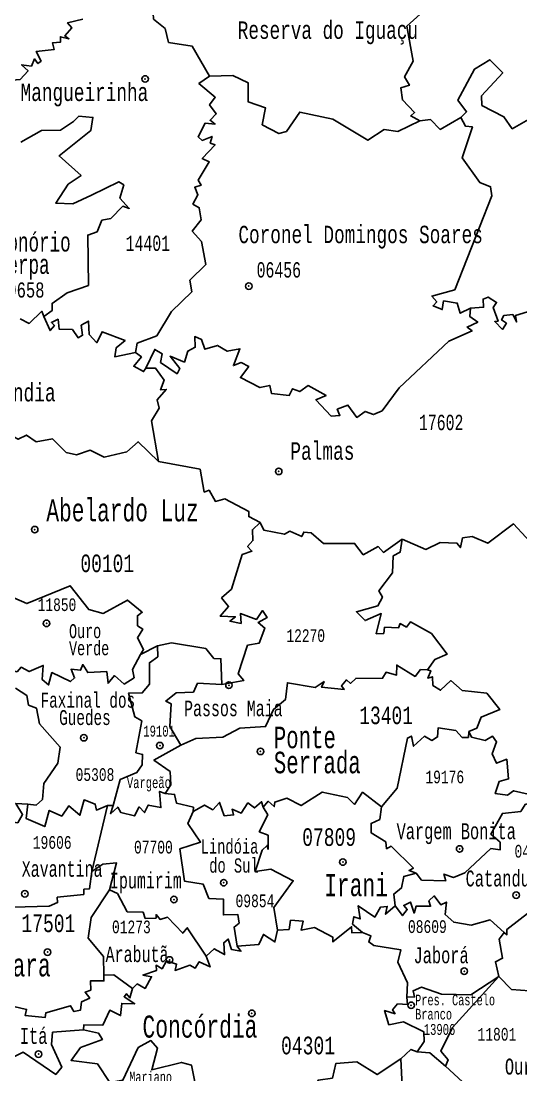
# Model space of a CAD drawing. Header units: millimetres. Extents: x 9851 to 10267, y 23387 to 23778.
# Drawn here: x 10067.28 to 10074.2, y 23451.6 to 23466.18 of the extents above; entities that cross this region are included whole.
import ezdxf
from ezdxf.enums import TextEntityAlignment as Align

# ---------------------------------------------------------------- set-up
doc = ezdxf.new("R2010")
doc.units = ezdxf.units.MM
doc.layers.add('3', color=7, linetype='Continuous')
doc.styles.add('MONOTXT', font='MONOTXT', dxfattribs={"height": 0.2})

# ---------------------------------------------------------------- blocks, each defined once
blk = doc.blocks.new('SEDE')
at = {"layer": '3', "color": 7, "linetype": 'Continuous'}
blk.add_circle((0, 0), 0.00451, dxfattribs=at)

msp = doc.modelspace()

# ---------------------------------------------------------------- linework, layer by layer
at = {"color": 7, "linetype": 'Continuous'}
for p, q in [((10069.168, 23457.538), (10068.934, 23457.417)), ((10068.477, 23455.329), (10068.261, 23454.415)), ((10068.555, 23455.328), (10068.477, 23455.329))]:
    msp.add_line(p, q, dxfattribs=at)
for points in [[(10069.525, 23467.05), (10069.642, 23466.878), (10069.398, 23466.862), (10069.201, 23466.587), (10069.096, 23466.546), (10069.113, 23466.212), (10069.276, 23466.079), (10069.323, 23465.889), (10069.65, 23465.834), (10069.889, 23465.421)], [(10068.137, 23466.211), (10067.924, 23466.161), (10067.981, 23466.089), (10067.888, 23465.978), (10067.943, 23465.939), (10067.824, 23465.967), (10067.828, 23465.892), (10067.715, 23465.881), (10067.74, 23465.79), (10067.491, 23465.763), (10067.558, 23465.63), (10067.513, 23465.594), (10067.467, 23465.66), (10067.422, 23465.559), (10067.287, 23465.579), (10067.377, 23465.497), (10067.266, 23465.375), (10066.931, 23465.348)], [(10072.805, 23466.279), (10072.622, 23466.112), (10072.71, 23465.629), (10072.59, 23465.412), (10072.657, 23465.295), (10072.537, 23465.259), (10072.56, 23465.092), (10072.728, 23464.918), (10072.675, 23464.871), (10072.803, 23464.803)], [(10073.368, 23464.851), (10073.447, 23464.929), (10073.327, 23465.09), (10073.556, 23465.519), (10073.772, 23465.649), (10073.949, 23465.469), (10073.653, 23465.147), (10073.661, 23465.017), (10073.964, 23464.86), (10074.08, 23464.694), (10074.305, 23464.822), (10074.565, 23464.76)], [(10069.889, 23465.421), (10069.743, 23465.321), (10069.968, 23465.129), (10069.89, 23465.023), (10069.981, 23464.898), (10069.897, 23464.81), (10069.965, 23464.759), (10069.83, 23464.771), (10069.73, 23464.583), (10069.788, 23464.532), (10069.925, 23464.587), (10069.9, 23464.496), (10069.967, 23464.47), (10069.788, 23464.28), (10069.885, 23464.235), (10069.733, 23463.98), (10069.771, 23463.912), (10069.684, 23463.883), (10069.728, 23463.778), (10069.658, 23463.65), (10069.747, 23463.6), (10069.772, 23463.435), (10069.65, 23463.274), (10069.78, 23463.131), (10069.84, 23462.815), (10069.617, 23462.6), (10069.644, 23462.436), (10069.363, 23462.166), (10069.159, 23461.827), (10068.887, 23461.725), (10068.865, 23461.595)], [(10069.889, 23465.421), (10070.211, 23465.432), (10070.425, 23465.327), (10070.423, 23465.066), (10070.665, 23464.981), (10070.617, 23464.749), (10070.849, 23464.627), (10070.953, 23464.655), (10071.138, 23464.925), (10071.597, 23464.824), (10072.079, 23464.534), (10072.306, 23464.681), (10072.495, 23464.655), (10072.803, 23464.803)], [(10067.593, 23462.095), (10067.709, 23462.176), (10067.71, 23462.277), (10067.918, 23462.424), (10068.213, 23462.525), (10068.204, 23463.221), (10068.332, 23463.266), (10068.4, 23463.428), (10068.522, 23463.45), (10068.687, 23463.62), (10068.777, 23463.59), (10068.649, 23463.732), (10068.702, 23463.916), (10068.632, 23463.959), (10068.255, 23463.772), (10067.995, 23463.656), (10067.761, 23463.665), (10067.934, 23463.925), (10068.111, 23464.048), (10067.807, 23464.318), (10068.245, 23464.667), (10068.274, 23464.849), (10068.08, 23464.867), (10068.004, 23464.795), (10067.826, 23464.672), (10067.562, 23464.671), (10067.277, 23464.507)], [(10072.803, 23464.803), (10072.949, 23464.821), (10073.083, 23464.685), (10073.368, 23464.851)], [(10073.368, 23464.851), (10073.432, 23464.731), (10073.529, 23464.719), (10073.386, 23464.289), (10073.63, 23463.949), (10073.78, 23463.891), (10073.797, 23463.764), (10073.285, 23462.466), (10072.968, 23462.377), (10073.035, 23462.298), (10072.984, 23462.245), (10073.11, 23462.19), (10073.129, 23462.31), (10073.319, 23462.281), (10073.36, 23462.141), (10073.5, 23462.211)], [(10073.5, 23462.211), (10073.683, 23462.223), (10073.676, 23462.336), (10073.746, 23462.364), (10073.863, 23462.29), (10073.818, 23462.22), (10073.883, 23462.03), (10073.837, 23462.024), (10073.943, 23461.916), (10073.999, 23462.002), (10073.933, 23462.047), (10073.965, 23462.111), (10074.09, 23462.122), (10074.14, 23462.021), (10074.123, 23462.111), (10074.29, 23462.158)], [(10067.268, 23462.065), (10067.394, 23461.999), (10067.567, 23462.168), (10067.593, 23462.095)], [(10067.593, 23462.095), (10067.681, 23461.901), (10067.741, 23461.972), (10067.701, 23462.011), (10067.792, 23462.057), (10067.806, 23461.92), (10067.991, 23461.915), (10068.069, 23461.8), (10068.131, 23461.835), (10068.111, 23461.974), (10068.212, 23462.032), (10068.221, 23461.847), (10068.327, 23461.732), (10068.402, 23461.883), (10068.72, 23461.763), (10068.597, 23461.662), (10068.576, 23461.538), (10068.865, 23461.595)], [(10069.005, 23461.381), (10069.131, 23461.639), (10069.232, 23461.58), (10069.211, 23461.46), (10069.439, 23461.303), (10069.476, 23461.376), (10069.344, 23461.545), (10069.542, 23461.464), (10069.587, 23461.616), (10069.691, 23461.669), (10069.684, 23461.817), (10069.78, 23461.778), (10069.825, 23461.642), (10070.001, 23461.696), (10070.135, 23461.615), (10070.31, 23461.648), (10070.219, 23461.417), (10070.326, 23461.458), (10070.433, 23461.402), (10070.317, 23461.249), (10070.587, 23461.112), (10070.722, 23461.141), (10070.747, 23461.03), (10070.992, 23461.003), (10071.036, 23461.096), (10071.138, 23461.056), (10071.257, 23461.14), (10071.502, 23461.002), (10071.362, 23460.944), (10071.571, 23460.716), (10071.694, 23460.726), (10071.657, 23460.812), (10071.805, 23460.87), (10071.927, 23460.699), (10072.043, 23460.781), (10072.161, 23460.737), (10072.277, 23460.788), (10072.516, 23461.106), (10073.2, 23461.756), (10073.524, 23461.895), (10073.455, 23461.949), (10073.602, 23462.019), (10073.495, 23462.094), (10073.5, 23462.211)], [(10069.005, 23461.381), (10068.975, 23461.333), (10068.84, 23461.406), (10068.945, 23461.536), (10068.865, 23461.595)], [(10069.181, 23460.089), (10069.085, 23460.651), (10069.19, 23460.825), (10069.165, 23460.941), (10069.29, 23461.085), (10069.212, 23461.079), (10069.262, 23461.215), (10069.142, 23461.379), (10069.005, 23461.381)], [(10066.345, 23460.418), (10066.534, 23460.413), (10066.754, 23460.541), (10066.953, 23460.371), (10067.099, 23460.472), (10067.24, 23460.397), (10067.353, 23460.454), (10067.488, 23460.36), (10067.717, 23460.4), (10067.902, 23460.215), (10068.045, 23460.182), (10068.235, 23460.245), (10068.43, 23460.15), (10068.745, 23460.224), (10068.901, 23460.362), (10069.181, 23460.089)], [(10070.589, 23459.243), (10070.431, 23459.327), (10070.433, 23459.397), (10070.101, 23459.572), (10069.97, 23459.537), (10069.883, 23459.691), (10069.817, 23459.666), (10069.758, 23459.981), (10069.181, 23460.089)], [(10070.058, 23457.002), (10070.363, 23457.056), (10070.286, 23457.151), (10070.415, 23457.546), (10070.576, 23457.573), (10070.655, 23457.783), (10070.562, 23457.859), (10070.685, 23457.928), (10070.621, 23458.025), (10070.539, 23457.903), (10070.316, 23457.984), (10070.325, 23457.849), (10070.172, 23457.878), (10070.247, 23457.941), (10070.037, 23457.946), (10070.153, 23458.083), (10070.057, 23458.201), (10070.195, 23458.324), (10070.343, 23458.801), (10070.476, 23458.85), (10070.415, 23458.913), (10070.49, 23458.994), (10070.482, 23459.143), (10070.589, 23459.243)], [(10070.589, 23459.243), (10070.64, 23459.139), (10070.926, 23459.082), (10071, 23459.126), (10071.166, 23459.049), (10071.193, 23459.111), (10071.295, 23459.102), (10071.468, 23458.952), (10071.897, 23458.955), (10072.017, 23458.797), (10072.224, 23458.912), (10072.296, 23458.831), (10072.554, 23459.012)], [(10075.642, 23458.963), (10075.456, 23458.853), (10075.298, 23458.91), (10074.88, 23458.895), (10074.785, 23458.962), (10074.44, 23458.857), (10074.099, 23459.225), (10073.74, 23458.958), (10073.524, 23459.051), (10073.393, 23459.032), (10073.363, 23458.897), (10073.313, 23458.959), (10073.081, 23458.966), (10072.883, 23458.872), (10072.554, 23459.012)], [(10072.554, 23459.012), (10072.527, 23458.832), (10072.433, 23458.781), (10072.422, 23458.546), (10072.231, 23458.299), (10072.283, 23458.211), (10072.221, 23458.093), (10071.923, 23458.009), (10072.043, 23457.886), (10072.267, 23457.985), (10072.197, 23457.705), (10072.302, 23457.71), (10072.313, 23457.794), (10072.504, 23457.786), (10072.528, 23457.846), (10072.615, 23457.798), (10072.672, 23457.871), (10072.961, 23457.71), (10073.179, 23457.422), (10073.008, 23457.349), (10072.905, 23457.207)], [(10067.053, 23458.081), (10067.179, 23458.202), (10067.361, 23458.123), (10067.961, 23458.37), (10068.217, 23458.04), (10068.418, 23457.987), (10068.753, 23458.17), (10068.957, 23458.003), (10068.891, 23457.954), (10068.894, 23457.816), (10068.965, 23457.769), (10068.89, 23457.649), (10068.975, 23457.486), (10068.934, 23457.417)], [(10069.168, 23457.538), (10069.364, 23457.579), (10069.837, 23457.502), (10069.95, 23457.361), (10070.046, 23457.358), (10070.058, 23457.002)], [(10068.934, 23457.417), (10068.822, 23457.209), (10068.845, 23457.097), (10068.705, 23457.009), (10068.575, 23457.126), (10068.485, 23457.021), (10068.467, 23457.181), (10068.202, 23457.168), (10068.133, 23457.279), (10068.104, 23457.2), (10067.972, 23457.214), (10068.02, 23457.094), (10067.964, 23457.044), (10067.707, 23457.168), (10067.66, 23456.997), (10067.574, 23457.07), (10067.587, 23457.267), (10067.394, 23457.181), (10067.281, 23457.241), (10067.225, 23457.178), (10067.138, 23457.199)], [(10068.555, 23455.328), (10068.652, 23455.686), (10068.883, 23455.784), (10068.956, 23455.893), (10068.963, 23456.034), (10068.871, 23456.057), (10068.954, 23456.499), (10068.855, 23456.553), (10068.768, 23456.884), (10068.957, 23456.885), (10069.058, 23457.008), (10069.057, 23457.304), (10069.174, 23457.387), (10069.168, 23457.538)], [(10072.905, 23457.207), (10072.81, 23457.209), (10072.735, 23457.114), (10072.482, 23457.271), (10072.478, 23457.133), (10072.333, 23457.172), (10072.286, 23457.089), (10071.914, 23457.086), (10071.843, 23457.017), (10071.785, 23457.065), (10071.718, 23456.986), (10071.753, 23456.933), (10071.44, 23456.964), (10071.474, 23457.044), (10071.353, 23456.959), (10070.967, 23457.026), (10070.94, 23456.793), (10070.776, 23456.657), (10070.665, 23456.42), (10070.308, 23456.4), (10070.075, 23456.274), (10069.699, 23456.255), (10069.492, 23456.162)], [(10072.905, 23457.207), (10072.952, 23457.194), (10072.911, 23457.091), (10072.974, 23457.109), (10072.979, 23456.99), (10073.089, 23456.922), (10073.232, 23457.056), (10073.388, 23456.918), (10073.728, 23456.881), (10073.907, 23456.655), (10073.648, 23456.549), (10073.591, 23456.397), (10073.479, 23456.35)], [(10069.492, 23456.162), (10069.339, 23456.422), (10069.357, 23456.737), (10069.283, 23456.774), (10069.429, 23456.885), (10069.665, 23456.897), (10069.723, 23457.019), (10070.058, 23457.002)], [(10067.375, 23455.347), (10067.487, 23455.334), (10067.576, 23455.412), (10067.596, 23455.634), (10067.79, 23455.913), (10067.822, 23456.137), (10067.536, 23456.46), (10067.494, 23456.674), (10067.384, 23456.717), (10067.358, 23456.852), (10067.202, 23456.95)], [(10073.479, 23456.35), (10073.474, 23456.271), (10073.386, 23456.27), (10073.297, 23456.368), (10073.055, 23456.405), (10073.047, 23456.278), (10072.965, 23456.229), (10072.864, 23456.287), (10072.715, 23456.149), (10072.684, 23456.288), (10072.628, 23456.26), (10072.488, 23455.568), (10072.272, 23455.31)], [(10073.479, 23456.35), (10073.515, 23456.275), (10073.705, 23456.228), (10073.806, 23456.288), (10073.864, 23456.209), (10073.802, 23456.041), (10073.861, 23455.912), (10074.005, 23455.969), (10074.029, 23455.695), (10073.898, 23455.66), (10073.846, 23455.492), (10074.016, 23455.47), (10074.099, 23455.532), (10074.546, 23455.43)], [(10069.273, 23455.493), (10069.353, 23455.614), (10069.343, 23455.798), (10069.118, 23455.956), (10069.492, 23456.162)], [(10068.555, 23455.328), (10068.519, 23455.215), (10068.619, 23455.307), (10068.66, 23455.233), (10068.852, 23455.185), (10068.916, 23455.309), (10068.989, 23455.229), (10069.04, 23455.333), (10069.216, 23455.299), (10069.197, 23455.523), (10069.273, 23455.493)], [(10068.477, 23455.329), (10068.324, 23455.264), (10068.306, 23455.348), (10068.152, 23455.405), (10068.094, 23455.194), (10067.942, 23455.325), (10067.842, 23455.181), (10067.669, 23455.259), (10067.608, 23455.036), (10067.352, 23455.148), (10067.375, 23455.347)], [(10069.273, 23455.493), (10069.405, 23455.481), (10069.431, 23455.361), (10069.667, 23455.304), (10069.662, 23455.244)], [(10069.662, 23455.244), (10069.819, 23455.334), (10069.935, 23455.27), (10070.028, 23455.37), (10070.093, 23455.187), (10070.221, 23455.197), (10070.202, 23455.277), (10070.325, 23455.221), (10070.42, 23455.365), (10070.51, 23455.295), (10070.61, 23455.379), (10070.63, 23455.305)], [(10072.272, 23455.31), (10072.009, 23455.512), (10071.896, 23455.344), (10071.797, 23455.441), (10071.45, 23455.513), (10071.159, 23455.328), (10070.959, 23455.428), (10070.792, 23455.375), (10070.785, 23455.312), (10070.701, 23455.386), (10070.63, 23455.305)], [(10072.748, 23454.394), (10072.826, 23454.294), (10073.16, 23454.284), (10073.135, 23454.378), (10073.268, 23454.332), (10073.425, 23454.396), (10073.782, 23454.731), (10073.915, 23454.716), (10073.914, 23454.819), (10073.785, 23454.93), (10073.945, 23455.218), (10074.198, 23455.243), (10074.257, 23455.343), (10074.546, 23455.43)], [(10066.563, 23454.73), (10066.714, 23454.899), (10066.813, 23454.816), (10066.799, 23454.912), (10066.921, 23455.024), (10067.003, 23454.957), (10066.988, 23455.065), (10067.052, 23455.116), (10067.233, 23455.09), (10067.301, 23455.203), (10067.207, 23455.358), (10067.375, 23455.347)], [(10069.662, 23455.244), (10069.587, 23455.079), (10069.765, 23454.821), (10069.48, 23454.728), (10069.541, 23454.282), (10069.803, 23454.239), (10069.88, 23454.043), (10070.081, 23454.032), (10070.081, 23453.813), (10070.283, 23453.818), (10070.299, 23453.701), (10070.228, 23453.645), (10070.272, 23453.383)], [(10070.63, 23455.305), (10070.694, 23455.2), (10070.578, 23454.965), (10070.7, 23454.916), (10070.699, 23454.722), (10070.686, 23454.776), (10070.617, 23454.708), (10070.523, 23454.415), (10070.739, 23454.448), (10071.048, 23454.286), (10070.78, 23453.916), (10070.829, 23453.601)], [(10072.272, 23455.31), (10072.245, 23455.136), (10072.126, 23455.08), (10072.129, 23454.948), (10072.331, 23454.824), (10072.34, 23454.729), (10072.405, 23454.764), (10072.711, 23454.463), (10072.652, 23454.43), (10072.748, 23454.394)], [(10068.504, 23454.16), (10068.603, 23454.534), (10068.41, 23454.515), (10068.261, 23454.415)], [(10068.261, 23454.415), (10068.227, 23454.173), (10068.15, 23454.169), (10068.148, 23454.098), (10067.781, 23454.059), (10067.785, 23453.985), (10067.668, 23453.934), (10066.838, 23453.911)], [(10072.748, 23454.394), (10072.578, 23454.346), (10072.549, 23454.187), (10072.44, 23454.102), (10072.459, 23453.94)], [(10073.967, 23453.569), (10074.007, 23453.54), (10074.007, 23453.614), (10074.332, 23453.865), (10074.314, 23453.943), (10074.422, 23454.022), (10074.569, 23454.385)], [(10068.427, 23452.981), (10068.423, 23453.237), (10068.209, 23453.493), (10068.25, 23453.779), (10068.504, 23454.16)], [(10069.842, 23453.242), (10069.581, 23453.636), (10069.518, 23453.56), (10069.305, 23453.782), (10069.205, 23453.751), (10069.149, 23453.819), (10069.149, 23453.771), (10068.998, 23453.766), (10068.968, 23453.852), (10068.75, 23453.857), (10068.614, 23454.109), (10068.504, 23454.16)], [(10072.459, 23453.94), (10072.562, 23453.805), (10072.626, 23453.889), (10072.577, 23453.946), (10072.672, 23453.991), (10072.721, 23453.839), (10072.752, 23453.936), (10072.949, 23453.933), (10072.927, 23454.008), (10073.001, 23454.077), (10073.09, 23453.955), (10073.169, 23453.991), (10073.153, 23453.818), (10073.271, 23453.713), (10073.512, 23453.672), (10073.773, 23453.744), (10073.967, 23453.569)], [(10072.008, 23453.569), (10071.87, 23453.688), (10071.886, 23453.789), (10071.976, 23453.758), (10071.947, 23453.941), (10072.176, 23453.784), (10072.254, 23453.921), (10072.35, 23453.931), (10072.326, 23453.824), (10072.459, 23453.94)], [(10072.008, 23453.569), (10071.86, 23453.566), (10071.856, 23453.65), (10071.597, 23453.44), (10071.596, 23453.507), (10071.341, 23453.638), (10071.156, 23453.603), (10071.186, 23453.726), (10071.012, 23453.741), (10070.99, 23453.614), (10070.829, 23453.601)], [(10070.272, 23453.383), (10070.323, 23453.312), (10070.191, 23453.337), (10070.149, 23453.479), (10070.085, 23453.428), (10070.098, 23453.266), (10069.953, 23453.346), (10069.842, 23453.242)], [(10070.829, 23453.601), (10070.794, 23453.441), (10070.634, 23453.543), (10070.574, 23453.405), (10070.272, 23453.383)], [(10072.623, 23452.674), (10072.628, 23452.872), (10072.494, 23453.161), (10072.537, 23453.331), (10072.162, 23453.391), (10072.094, 23453.44), (10072.124, 23453.526), (10072.008, 23453.569)], [(10073.896, 23452.962), (10073.847, 23453.167), (10073.947, 23453.214), (10073.897, 23453.48), (10073.967, 23453.569)], [(10068.824, 23452.797), (10068.887, 23452.859), (10068.997, 23452.796), (10069.087, 23452.959), (10068.967, 23452.982), (10069.154, 23453.044), (10069.149, 23453.118), (10069.233, 23453.069), (10069.294, 23453.179), (10069.433, 23453.134), (10069.413, 23453.047), (10069.615, 23453.117), (10069.688, 23453.077), (10069.747, 23453.166), (10069.897, 23453.094), (10069.842, 23453.242)], [(10066.737, 23452.892), (10066.828, 23452.95), (10067.037, 23452.856), (10067.181, 23452.715), (10067.181, 23452.545), (10067.356, 23452.506), (10067.338, 23452.42), (10067.613, 23452.394), (10067.622, 23452.457), (10067.965, 23452.556), (10068.011, 23452.476), (10068.103, 23452.498), (10068.115, 23452.609), (10068.231, 23452.664), (10068.165, 23452.743), (10068.245, 23452.774), (10068.242, 23452.903), (10068.426, 23452.9), (10068.427, 23452.981)], [(10068.824, 23452.797), (10068.566, 23452.987), (10068.427, 23452.981)], [(10072.623, 23452.674), (10072.727, 23452.679), (10072.708, 23452.764), (10072.826, 23452.813), (10073.102, 23452.715), (10073.508, 23452.709), (10073.896, 23452.962)], [(10073.896, 23452.962), (10073.253, 23452.258), (10073.093, 23451.928), (10073.192, 23451.807), (10073.154, 23451.72)], [(10073.896, 23452.962), (10074.07, 23452.782), (10074.321, 23452.762)], [(10068.144, 23452.223), (10068.149, 23452.293), (10068.414, 23452.29), (10068.507, 23452.495), (10068.657, 23452.422), (10068.674, 23452.589), (10068.853, 23452.585), (10068.706, 23452.681), (10068.74, 23452.724), (10068.787, 23452.666), (10068.824, 23452.797)], [(10072.762, 23451.917), (10072.861, 23452.061), (10072.857, 23452.196), (10072.575, 23452.333), (10072.372, 23452.294), (10072.313, 23452.491), (10072.459, 23452.447), (10072.424, 23452.499), (10072.492, 23452.585), (10072.63, 23452.575), (10072.623, 23452.674)], [(10066.773, 23451.875), (10066.818, 23451.95), (10066.761, 23452.227), (10066.853, 23452.277), (10066.947, 23452.189), (10066.917, 23451.923), (10066.996, 23451.759), (10067.307, 23451.913), (10067.761, 23451.607), (10067.844, 23451.707), (10067.702, 23452.021), (10067.717, 23452.19), (10068.144, 23452.223)], [(10068.144, 23452.223), (10068.354, 23452.177), (10068.405, 23452.09), (10068.103, 23451.98), (10067.972, 23451.801), (10068.336, 23451.753), (10068.51, 23451.495)], [(10068.51, 23451.495), (10068.69, 23451.525), (10068.903, 23451.978), (10069.078, 23452.076), (10069.168, 23451.969), (10069.09, 23451.672), (10069.499, 23451.773), (10069.638, 23451.735), (10069.717, 23451.341)], [(10072.762, 23451.917), (10072.678, 23451.952), (10072.537, 23451.824)], [(10073.154, 23451.72), (10072.939, 23451.907), (10072.762, 23451.917)], [(10071.366, 23451.443), (10071.392, 23451.525), (10071.591, 23451.557), (10071.638, 23451.758), (10071.929, 23451.779), (10072.212, 23451.605), (10072.537, 23451.824)], [(10072.537, 23451.824), (10072.574, 23451.062), (10072.359, 23451.065), (10072.004, 23450.723), (10071.944, 23450.527)], [(10073.461, 23451.233), (10073.379, 23451.299), (10073.384, 23451.378), (10073.472, 23451.383), (10073.452, 23451.447), (10073.154, 23451.72)]]:
    msp.add_lwpolyline(points, dxfattribs=at)
for p in [(10068.997, 23465.382), (10070.433, 23462.516), (10070.847, 23459.952), (10067.469, 23459.146), (10067.633, 23457.849), (10070.158, 23456.993), (10068.149, 23456.266), (10069.202, 23456.157), (10070.594, 23456.077), (10073.352, 23454.727), (10071.735, 23454.546), (10070.085, 23454.26), (10067.333, 23454.107), (10074.135, 23454.088), (10069.397, 23454.027), (10067.647, 23453.299), (10069.335, 23453.191), (10073.416, 23453.035), (10072.68, 23452.563), (10070.474, 23452.452), (10067.522, 23451.888)]:
    msp.add_point(p, dxfattribs=at)

# ---------------------------------------------------------------- block references
for p, xscale, yscale, zscale, rotation in [((10068.997, 23465.382), 10, 10, 10, 357.9029785957176), ((10070.433, 23462.516), 10, 10, 10, 357.9019120913852), ((10070.847, 23459.952), 10.00001163590732, 10.00001163590732, 10, 357.8637357964777), ((10067.469, 23459.146), 10, 10, 10, 357.6997926637334), ((10067.633, 23457.849), 10.00001783343571, 10.00001783343571, 10, 357.6776336293501), ((10070.158, 23456.993), 9.999999999999998, 9.999999999999998, 9.999999999999998, 357.7684133697433), ((10068.149, 23456.266), 10.00002129432244, 10.00002129432244, 10, 357.6640161708842), ((10069.202, 23456.157), 10, 10, 10, 357.7078010705901), ((10070.594, 23456.077), 10, 10, 10, 357.7668137562334), ((10073.352, 23454.727), 10, 10, 10, 357.8573269924439), ((10071.735, 23454.546), 10, 10, 10, 357.7825640865345), ((10070.085, 23454.26), 10.00002193313515, 10.00002193313515, 10, 357.7035356201995), ((10067.333, 23454.107), 9.999988394762205, 9.999988394762205, 10, 357.5785572327132), ((10069.397, 23454.027), 10, 10, 10, 357.6677483348671), ((10074.135, 23454.088), 10.00001645964082, 10.00001645964082, 10, 357.8773532488458), ((10067.647, 23453.299), 9.99997731860461, 9.99997731860461, 10, 357.5737477526912), ((10069.335, 23453.191), 10, 10, 10, 357.6461225019315), ((10073.416, 23453.035), 10, 10, 10, 357.8223501472771), ((10072.68, 23452.563), 10.00001258827259, 10.00001258827259, 10, 357.7793648313863), ((10070.474, 23452.452), 10, 10, 10, 357.6794997275351), ((10067.522, 23451.888), 9.999984292230062, 9.999984292230062, 10, 357.5352944834452)]:
    msp.add_blockref('SEDE', p, dxfattribs=dict(at, xscale=xscale, yscale=yscale, zscale=zscale, rotation=rotation))

# ---------------------------------------------------------------- texts
at = {"color": 7, "linetype": 'Continuous', "style": 'MONOTXT'}
for s, height, width, p in [('Reserva do Igua%%231u', 0.24042, 0.705394, (10070.28, 23466.178)), ('Coronel Domingos Soares', 0.241, 0.705394, (10070.289, 23463.351)), ('Irani', 0.3059, 0.666676, (10071.477, 23454.379))]:
    msp.add_text(s, height=height, dxfattribs=dict(at, width=width)).set_placement(p, align=Align.TOP_LEFT)
for s, height, width, p in [('Mangueirinha', 0.24105, 0.70589, (10069.041, 23465.318)), ('Seara', 0.3062, 0.666682, (10067.691, 23453.269)), ('Conc%%243rdia', 0.30644, 0.666667, (10070.552, 23452.422))]:
    msp.add_text(s, height=height, dxfattribs=dict(at, width=width)).set_placement(p, align=Align.TOP_RIGHT)
for s, height, rotation, width, p in [('Hon%%243rio ', 0.25915, 359.9994, 0.650006, (10066.946, 23463.253)), ('Serpa', 0.2591, 359.9994, 0.650006, (10066.946, 23462.944)), ('Ouro ', 0.1929, 0.0002, 0.666671, (10067.944, 23457.837)), ('Verde', 0.1929, 0.0002, 0.666671, (10067.944, 23457.6))]:
    msp.add_text(s, height=height, rotation=rotation, dxfattribs=dict(at, width=width)).set_placement(p, align=Align.TOP_LEFT)
for s, height, width, p in [('14401', 0.2131, 0.666671, (10069.035, 23463.109)), ('09658', 0.2101, 0.705878, (10067.283, 23462.462)), ('17602', 0.2135, 0.666662, (10073.096, 23460.629)), ('00101', 0.2432, 0.705884, (10068.473, 23458.679)), ('11850', 0.1752, 0.705883, (10067.777, 23458.107)), ('12270', 0.1753, 0.70588, (10071.221, 23457.679)), ('13401', 0.2437, 0.705884, (10072.334, 23456.576)), ('05308', 0.1756, 0.705887, (10068.303, 23455.756)), ('19176', 0.1756, 0.705892, (10073.146, 23455.723)), ('07809', 0.244, 0.705887, (10071.545, 23454.891)), ('19606', 0.1757, 0.70588, (10067.711, 23454.817)), ('07700', 0.1757, 0.705879, (10069.112, 23454.752)), ('04004', 0.1757, 0.705877, (10074.38, 23454.695)), ('09854', 0.1758, 0.705884, (10070.518, 23454.009)), ('17501', 0.2443, 0.705883, (10067.658, 23453.698)), ('11801', 0.1761, 0.705889, (10073.868, 23452.162)), ('04301', 0.2447, 0.705881, (10071.253, 23452.007))]:
    msp.add_text(s, height=height, dxfattribs=dict(at, width=width)).set_placement(p, align=Align.MIDDLE)
for s, height, width, p in [('06456', 0.2131, 0.666667, (10070.541, 23462.634)), ('Clevel%%226ndia', 0.24195, 0.705877, (10066.132, 23460.921)), ('Palmas', 0.2421, 0.705881, (10071.008, 23460.113)), ('Abelardo Luz', 0.30459, 0.666679, (10067.63, 23459.261)), ('19101', 0.1509, 0.666679, (10068.973, 23456.282)), ('Varge%%227o', 0.15102, 0.666667, (10068.745, 23455.569)), ('Xavantina', 0.2154, 0.666667, (10067.289, 23454.342)), ('It%%225 ', 0.2207, 0.666667, (10067.263, 23452.029)), ('13906', 0.1515, 0.666667, (10072.855, 23452.153))]:
    msp.add_text(s, height=height, dxfattribs=dict(at, width=width)).set_placement(p)
for s, height, rotation, width, p in [('Faxinal dos ', 0.2063, 359.9983, 0.666671, (10068.264, 23456.682)), ('Guedes', 0.2063, 359.9983, 0.666671, (10068.164, 23456.442)), ('Lind%%243ia ', 0.19756, 359.9988, 0.666662, (10070.223, 23454.662)), ('do Sul', 0.1976, 359.9988, 0.666662, (10070.227, 23454.399))]:
    msp.add_text(s, height=height, rotation=rotation, dxfattribs=dict(at, width=width)).set_placement(p, align=Align.CENTER)
for s, height, rotation, width, p in [('Passos Maia', 0.21497, 0, 0.666662, (10070.219, 23456.779)), ('Mariano ', 0.1465, 359.9984, 0.666616, (10069.116, 23451.643))]:
    msp.add_text(s, height=height, rotation=rotation, dxfattribs=dict(at, width=width)).set_placement(p, align=Align.TOP_CENTER)
at = {"color": 7, "linetype": 'Continuous', "style": 'MONOTXT', "width": 0.666679}
for s, p in [('Ponte ', (10070.779, 23456.27)), ('Serrada', (10070.779, 23455.923))]:
    msp.add_text(s, height=0.298, rotation=359.9984, dxfattribs=at).set_placement(p, align=Align.MIDDLE_LEFT)
for s, height, p in [('Vargem Bonita', 0.22015, (10073.305, 23454.862)), ('Catanduvas', 0.2203, (10074.07, 23454.208))]:
    msp.add_text(s, height=height, dxfattribs=at).set_placement(p, align=Align.CENTER)
at = {"color": 7, "linetype": 'Continuous', "style": 'MONOTXT'}
for s, height, width, p in [('Ipumirim', 0.2155, 0.666667, (10069.505, 23454.181)), ('Jabor%%225', 0.2205, 0.666683, (10073.477, 23453.145)), ('Ouro', 0.2208, 0.666675, (10074.488, 23451.605))]:
    msp.add_text(s, height=height, dxfattribs=dict(at, width=width)).set_placement(p, align=Align.RIGHT)
for s, width, p in [('01273', 0.705882, (10068.807, 23453.648)), ('08609', 0.705878, (10072.905, 23453.652))]:
    msp.add_text(s, height=0.1759, rotation=360, dxfattribs=dict(at, width=width)).set_placement(p, align=Align.MIDDLE)
at = {"color": 7, "linetype": 'Continuous', "style": 'MONOTXT', "width": 0.666667}
msp.add_text('Arabut%%227', height=0.21564, dxfattribs=at).set_placement((10069.321, 23453.269), align=Align.MIDDLE_RIGHT)
at = {"color": 7, "linetype": 'Continuous', "style": 'MONOTXT', "width": 0.666673}
for s, height, p in [('Pres. Castelo ', 0.14746, (10072.736, 23452.563)), ('Branco', 0.1475, (10072.736, 23452.367))]:
    msp.add_text(s, height=height, rotation=359.9984, dxfattribs=at).set_placement(p)

doc.saveas('drawing.dxf')
